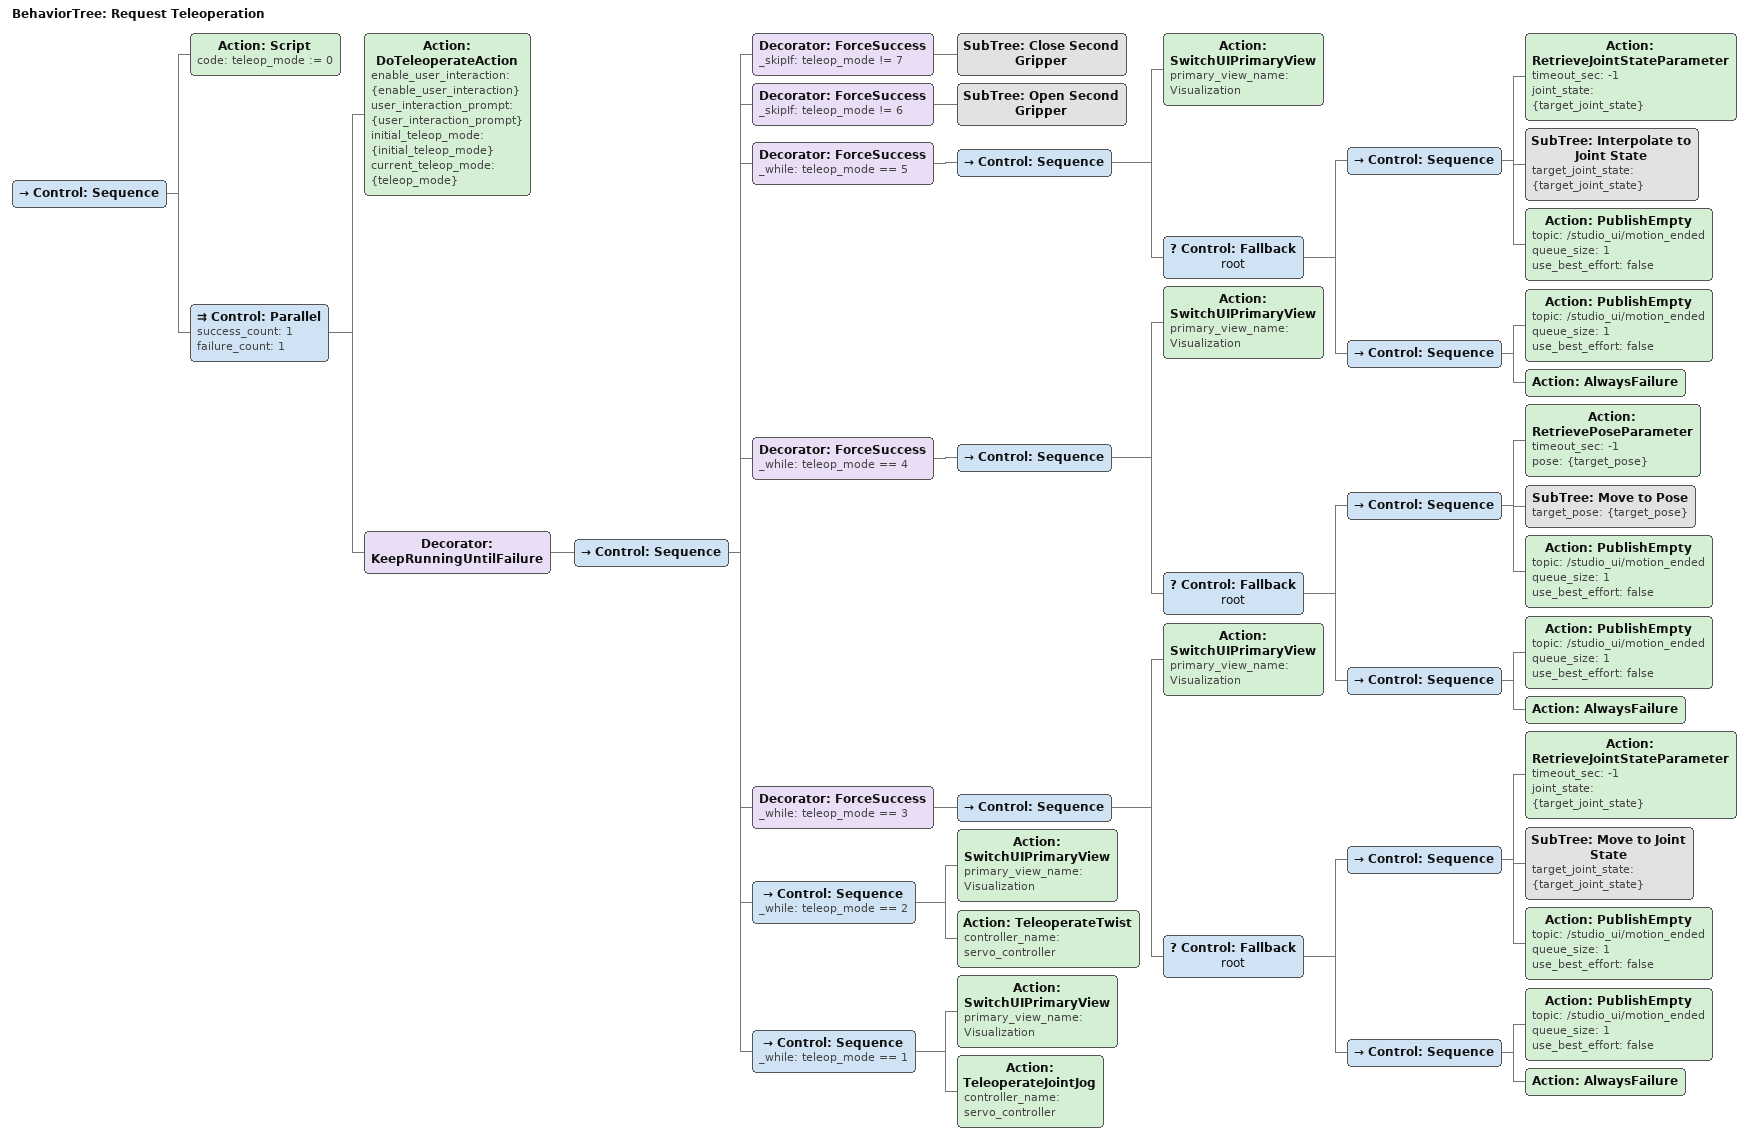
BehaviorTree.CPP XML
<?xml version='1.0' encoding='UTF-8'?>
<root BTCPP_format="4" main_tree_to_execute="Request Teleoperation">
  <!--The integer value used here for teleoperation mode comes from the moveit_studio_sdk_msgs/TeleoperationMode ROS message.-->
  <BehaviorTree ID="Request Teleoperation" _description="Handles the different variations of teleoperation from the web UI, with the option of interactive user prompts and choosing the initial mode. Should be used as a subtree with port remapping as part of an another Objective." _hardcoded="false">
    <Control ID="Sequence">
      <Action ID="Script" code="teleop_mode := 0"/>
      <Control ID="Parallel" success_count="1" failure_count="1">
        <Action ID="DoTeleoperateAction" enable_user_interaction="{enable_user_interaction}" user_interaction_prompt="{user_interaction_prompt}" initial_teleop_mode="{initial_teleop_mode}" current_teleop_mode="{teleop_mode}"/>
        <Decorator ID="KeepRunningUntilFailure">
          <Control ID="Sequence">
            <!--Closing and opening the gripper-->
            <Decorator ID="ForceSuccess" _skipIf="teleop_mode != 7">
              <SubTree ID="Close Second Gripper"/>
            </Decorator>
            <Decorator ID="ForceSuccess" _skipIf="teleop_mode != 6">
              <SubTree ID="Open Second Gripper"/>
            </Decorator>
            <!--Joint sliders interpolate to joint state-->
            <Decorator ID="ForceSuccess" _while="teleop_mode == 5">
              <Control ID="Sequence">
                <Action ID="SwitchUIPrimaryView" primary_view_name="Visualization"/>
                <Control ID="Fallback" name="root">
                  <Control ID="Sequence">
                    <Action ID="RetrieveJointStateParameter" timeout_sec="-1" joint_state="{target_joint_state}"/>
                    <SubTree ID="Interpolate to Joint State" target_joint_state="{target_joint_state}"/>
                    <Action ID="PublishEmpty" topic="/studio_ui/motion_ended" queue_size="1" use_best_effort="false"/>
                  </Control>
                  <Control ID="Sequence">
                    <Action ID="PublishEmpty" topic="/studio_ui/motion_ended" queue_size="1" use_best_effort="false"/>
                    <Action ID="AlwaysFailure"/>
                  </Control>
                </Control>
              </Control>
            </Decorator>
            <!--Interactive markers move to pose-->
            <Decorator ID="ForceSuccess" _while="teleop_mode == 4">
              <Control ID="Sequence">
                <Action ID="SwitchUIPrimaryView" primary_view_name="Visualization"/>
                <Control ID="Fallback" name="root">
                  <Control ID="Sequence">
                    <Action ID="RetrievePoseParameter" timeout_sec="-1" pose="{target_pose}"/>
                    <SubTree ID="Move to Pose" target_pose="{target_pose}"/>
                    <Action ID="PublishEmpty" topic="/studio_ui/motion_ended" queue_size="1" use_best_effort="false"/>
                  </Control>
                  <Control ID="Sequence">
                    <Action ID="PublishEmpty" topic="/studio_ui/motion_ended" queue_size="1" use_best_effort="false"/>
                    <Action ID="AlwaysFailure"/>
                  </Control>
                </Control>
              </Control>
            </Decorator>
            <!--Waypoint buttons move to joint state-->
            <Decorator ID="ForceSuccess" _while="teleop_mode == 3">
              <Control ID="Sequence">
                <Action ID="SwitchUIPrimaryView" primary_view_name="Visualization"/>
                <Control ID="Fallback" name="root">
                  <Control ID="Sequence">
                    <Action ID="RetrieveJointStateParameter" timeout_sec="-1" joint_state="{target_joint_state}"/>
                    <SubTree ID="Move to Joint State" target_joint_state="{target_joint_state}"/>
                    <Action ID="PublishEmpty" topic="/studio_ui/motion_ended" queue_size="1" use_best_effort="false"/>
                  </Control>
                  <Control ID="Sequence">
                    <Action ID="PublishEmpty" topic="/studio_ui/motion_ended" queue_size="1" use_best_effort="false"/>
                    <Action ID="AlwaysFailure"/>
                  </Control>
                </Control>
              </Control>
            </Decorator>
            <!--Pose Jog-->
            <Control ID="Sequence" _while="teleop_mode == 2">
              <Action ID="SwitchUIPrimaryView" primary_view_name="Visualization"/>
              <Action ID="TeleoperateTwist" controller_name="servo_controller"/>
            </Control>
            <!--Joint Jog-->
            <Control ID="Sequence" _while="teleop_mode == 1">
              <Action ID="SwitchUIPrimaryView" primary_view_name="Visualization"/>
              <Action ID="TeleoperateJointJog" controller_name="servo_controller"/>
            </Control>
          </Control>
        </Decorator>
      </Control>
    </Control>
  </BehaviorTree>
</root>
